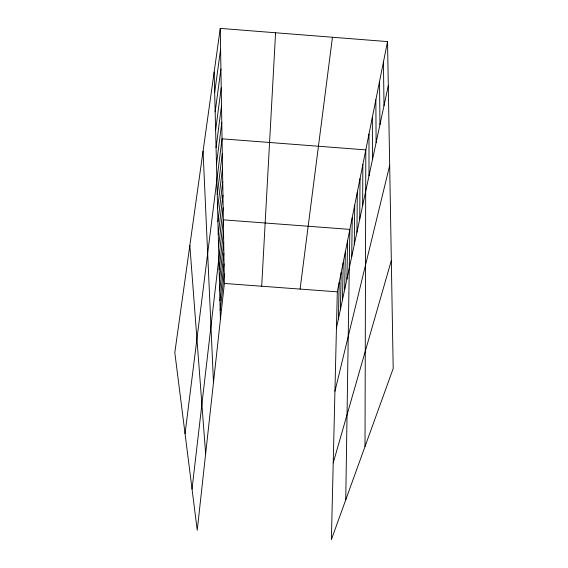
<?xml version="1.0" encoding="UTF-8"?>
<svg xmlns="http://www.w3.org/2000/svg" width="568" height="568" viewBox="0 0 568 568"><rect width="100%" height="100%" fill="white"/><g stroke="black" fill="none" stroke-linecap="round" stroke-linejoin="round"><path stroke-width="0.85" d="M365.011 446.533L365.806 149.888L222.045 138.833L185.047 433.675M362.64 205.581L362.853 164.606M359.721 219.212L360.02 178.693M356.938 232.248L357.315 192.176M354.269 244.723L354.723 205.098M351.713 256.672L352.238 217.487M345.749 499.847L349.852 229.387L223.345 219.844L192.034 489.012M346.913 279.115L347.552 240.818M344.655 289.673L345.351 251.809M340.395 309.581L341.183 272.569M342.483 299.826L343.228 262.388M338.386 318.982L339.21 282.381M387.539 41.592L337.314 291.846L331.385 539.6L393.191 368.525L387.539 41.592L220.27 28.4L174.809 352.593L197.238 530.242L224.367 283.46L220.27 28.4M261.692 286.236L275.579 32.759M219.93 300.678L224.048 263.829M220.171 310.263L224.211 273.826M219.681 290.724L223.884 253.456M219.149 269.601L223.529 231.488M219.418 280.372L223.714 242.685M218.566 246.697L223.153 207.725M218.261 234.506L222.947 195.101M217.934 221.776L222.734 181.93M217.601 208.47L222.514 168.192M217.253 194.554L222.287 153.843M216.486 164.23L221.783 122.638M300.089 289.084L332.45 37.247M216.067 147.673L221.513 105.648M215.627 130.249L221.229 87.799M215.158 111.882L220.924 69.026M214.676 92.506L220.611 49.253M336.448 328.034L388.299 85.619M334.935 391.26L389.676 165.444M333.224 462.863L391.324 260.556M224.367 283.46L337.314 291.846M189.833 245.461L205.644 453.782M203.06 151.145L213.483 382.463M214.157 72.022L220.405 319.493M383.435 62.033L384.011 105.662M379.545 81.423L379.956 124.633M375.853 99.833L376.108 142.611M372.338 117.335L372.459 159.672M368.994 133.998L368.994 175.881"/></g></svg>
